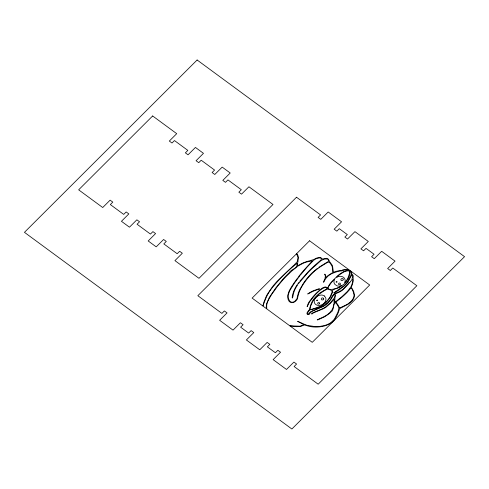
<?xml version="1.0" encoding="UTF-8"?>
<svg xmlns="http://www.w3.org/2000/svg" width="489" height="489" viewBox="0 0 489 489"><rect width="100%" height="100%" fill="white"/><g stroke="black" fill="none" stroke-linecap="round" stroke-linejoin="round"><path stroke-width="0.73" d="M307.159 306.64L307.202 306.389A11.858 10.104 -13.1 0 1 307.294 306.041L307.471 305.466A14.847 12.647 -13.1 0 1 307.673 304.873L307.874 304.366A26.192 22.305 -13.1 0 1 308.889 302.239L313.18 296.536A75.129 63.986 -13.1 0 1 315.625 293.889L319.867 289.885A34.053 29.004 -13.1 0 1 320.429 289.402L322.997 287.642L325.075 286.957A2.384 2.029 -13.1 0 1 325.723 287.006L326.029 287.08A1.571 1.339 -13.1 0 1 326.346 287.208L326.884 287.587A5.654 4.817 -13.1 0 0 327.416 287.954L328.027 287.08M344.867 282.587L344.867 282.501A3.949 3.368 -13.1 0 1 345.014 281.988M309.103 314.109L309.097 314.158A0.917 0.782 -13.1 0 1 309.036 314.427L309.024 314.439M297.862 261.676L297.391 265.344A2.775 2.366 -13.1 0 0 297.599 265.509L298.052 265.521A8.405 7.158 -13.1 0 0 298.253 265.417L303.186 262.837L307.196 261.407A26.485 22.561 -13.1 0 1 309.103 260.943L314.085 259.427A5.44 4.633 -13.1 0 1 314.818 258.938L316.028 258.351A11.216 9.554 -13.1 0 1 317.239 257.886L319.635 257.428L321.041 257.831A4.658 3.967 -13.1 0 1 322.006 258.712L322.569 259.066A14.756 12.567 -13.1 0 1 324.024 258.773C329.103 256.994 328.357 260.374 330.381 262.764A19.939 16.981 -13.1 0 1 331.731 264.506L332.117 265.13A7.757 6.608 -13.1 0 1 332.404 265.716A9.218 7.848 -13.1 0 1 332.581 266.163L333.419 272.318A2.726 2.323 -13.1 0 0 333.834 272.147L334.959 271.719A22.121 18.845 -13.1 0 1 336.933 271.138L341.78 270.368A11.137 9.487 -13.1 0 0 342.789 270.02M297.874 261.621L298.418 258.161A9.181 7.818 -13.1 0 0 297.214 254.201L296.597 253.718L297.923 257.342L297.41 261.474L294.042 265.069M296.939 263.583C298.406 268.186 290.882 269.243 289.042 272.893A102.47 87.274 -13.1 0 0 282.838 279.256L275.869 287.77L269.305 297.391L266.438 304.158L266.248 307.184L266.749 308.748L266.725 306.884A12.341 10.507 -13.1 0 1 266.853 304.384L267.177 303.119A29.927 25.489 -13.1 0 1 267.74 301.536L267.984 300.949A8.551 7.286 -13.1 0 1 268.155 300.588L268.382 300.124A5.886 5.012 -13.1 0 0 268.473 299.904L271.212 295.179A52.592 44.799 -13.1 0 1 271.847 294.201L277.037 286.994M345.008 281.988L345.179 280.613A7.396 6.296 -13.1 0 0 345.038 279.61L344.5 278.351A5.452 4.645 -13.1 0 0 340.772 276.334A5.782 4.927 -13.1 0 0 336.897 277.159M299.885 290.38C303.223 283.265 308.406 276.768 314.268 271.389A19.462 16.577 -13.1 0 1 315.063 270.698L320.399 266.743L327 262.703M296.976 263.461C288.522 269.8 278.253 280.069 271.004 289.305A51.394 43.772 -13.1 0 0 265.894 298.229L262.917 305.9L263.858 302.233L266.077 296.744A80.673 68.711 -13.1 0 1 267.214 294.47L272.532 286.597M351.958 279.146L352.777 276.303L352.172 275.179M299.8 290.6L299.549 291.199A7.83 6.669 -13.1 0 0 299.451 291.444L298.449 294.427A30.703 26.149 -13.1 0 0 298.021 296.108L297.483 298.687A2.647 2.256 -13.1 0 1 297.312 299.072L296.982 299.574A11.877 10.116 -13.1 0 1 295.686 301.077L294.244 302.123A5.104 4.346 -13.1 0 1 292.917 302.575L291.847 302.685A2.384 2.035 -13.1 0 1 291.303 302.612L290.588 302.361A5.513 4.701 -13.1 0 1 289.739 301.878L289.201 301.42A2.488 2.115 -13.1 0 1 288.944 301.077L288.62 300.484A23.539 20.049 -13.1 0 1 288.039 299.189L287.673 295.576L288.956 291.407A26.589 22.647 -13.1 0 1 289.5 290.289L291.199 287.281A57.647 49.096 -13.1 0 1 291.811 286.297L294.733 281.945M341.255 285.747L340.301 285.992A7.396 6.296 -13.1 0 1 339.121 286.12L337.856 286.034A4.413 3.759 -13.1 0 1 336.799 285.717L335.044 284.519A3.979 3.386 -13.1 0 1 334.562 283.907L334.305 283.406A5.275 4.493 -13.1 0 1 333.981 281.236L334.164 280.374A4.499 3.833 -13.1 0 1 334.452 279.671L334.745 279.176L331.964 281.878A26.889 22.904 -13.1 0 0 329.922 284.684C322.936 292.697 338.217 288.657 340.485 286.267A7.06 6.015 -13.1 0 0 340.912 286.004L341.255 285.717M328.308 286.536L328.816 285.619A36.95 31.473 -13.1 0 1 330.454 283.045L337.917 275.521A73.857 62.91 -13.1 0 1 340.387 273.62L344.091 271.377L347.6 270.405A2.72 2.317 -13.1 0 0 348.064 270.356L347.19 270.038A12.641 10.764 -13.1 0 0 346.23 269.904L344.207 270.026A9.688 8.252 -13.1 0 0 342.514 270.582L342.337 270.655A3.894 3.313 -13.1 0 1 341.67 270.9L339.831 271.047A32.231 27.451 -13.1 0 0 337.997 271.34L332.031 273.492A24.56 20.923 -13.1 0 0 328.052 276.083L325.729 278.596A17.745 15.116 -13.1 0 0 324.384 281.022L323.614 282.318L323.84 281.089A23.105 19.676 -13.1 0 1 324.384 279.904L324.72 279.274A2.745 2.341 -13.1 0 0 324.983 278.651L324.996 278.553A5.153 4.389 -13.1 0 1 325.051 277.801L325.179 277.355A5.984 5.098 -13.1 0 0 325.338 276.474L325.258 275.888A6.54 5.568 -13.1 0 0 325.02 275.148L324.678 274.262M309.158 313.969L311.933 311.371L323.37 306.444A22.17 18.882 -13.1 0 0 325.191 305.283L327.642 303.363A9.719 8.276 -13.1 0 0 328.388 302.63L330.393 300.136A43.625 37.158 -13.1 0 0 333.492 295.001A7.72 6.571 -13.1 0 1 333.846 294.384L334.629 294.5A2.029 1.73 -13.1 0 1 334.855 294.879L334.91 295.533A8.38 7.139 -13.1 0 1 334.818 296.267L334.617 296.915A1.608 1.369 -13.1 0 0 334.445 297.514L334.427 297.685A1.314 1.119 -13.1 0 1 334.354 297.935L330.124 302.997L325.222 307.214A11.565 9.853 -13.1 0 1 324.665 307.557L324.476 307.667A32.812 27.946 -13.1 0 1 323.357 308.266A33.869 28.845 -13.1 0 1 322.208 308.84L313.052 312.648A17.5 14.902 -13.1 0 0 312.019 313.394L311.566 313.791L311.89 313.999M347.93 281.908L351.78 274.934A2.61 2.225 -13.1 0 1 352.172 275.179M303.712 324.568L302.984 325.002A17.433 14.847 -13.1 0 1 301.976 325.478L300.429 326.029A5.709 4.866 -13.1 0 1 299.641 326.187L290.001 325.827A1.009 0.862 -13.1 0 0 290.215 325.937L296.462 326.676L299.745 326.579A7.922 6.748 -13.1 0 0 301.34 326.187L303.473 325.222L304.916 324.989L306.016 325.393A35.587 30.306 -13.1 0 0 309.28 326.334L311.138 326.713A28.454 24.236 -13.1 0 0 321.536 326.597A31.919 27.188 -13.1 0 0 323.076 326.31L323.859 326.126A19.829 16.889 -13.1 0 0 326.059 325.472L329.421 324.018A23.551 20.061 -13.1 0 0 330.833 323.15L331.921 322.367A14.083 11.993 -13.1 0 0 332.361 321.958L333.895 320.381A17.72 15.092 -13.1 0 0 335.307 318.541L337.557 314.262A42.586 36.272 -13.1 0 0 338.345 312.367L339.452 309.268A3.704 3.154 -13.1 0 1 339.721 308.681L340.326 308.266A23.588 20.092 -13.1 0 1 340.827 308.015L341.004 307.929A26.638 22.69 -13.1 0 1 341.542 307.679L348.296 304.146L351.921 301.083A13.429 11.436 -13.1 0 0 353.327 299.127L353.614 298.608A9.529 8.117 -13.1 0 0 354.464 295.13L353.822 291.945A27.121 23.099 -13.1 0 0 352.765 289.751L352.172 288.761A4.792 4.083 -13.1 0 1 352.092 288.614L352.062 288.547A3.857 3.282 -13.1 0 0 351.958 288.357L351.634 287.85A5.257 4.48 -13.1 0 1 351.377 287.422L351.291 287.104A23.496 20.012 -13.1 0 0 352.813 282.746C353.773 280.283 352.844 278.18 353.205 275.759A1.754 1.498 -13.1 0 0 353.015 275.344L352.245 274.635A0.905 0.77 -13.1 0 1 352.086 274.433L351.206 271.792A4.095 3.49 -13.1 0 0 350.735 271.224L348.724 270.026A8.674 7.39 -13.1 0 0 346.872 269.549L344.635 269.518A7.671 6.534 -13.1 0 0 342.801 270.038M347.862 282.019L345.589 284.708A44.964 38.295 -13.1 0 1 344.146 286.12L338.694 290.234A75.661 64.444 -13.1 0 1 336.273 291.744L333.822 292.893L344.225 285.484A24.352 20.74 -13.1 0 0 346.359 283.217L347.428 281.829A17.256 14.694 -13.1 0 0 348.131 280.778L351.023 275.069A2.665 2.274 -13.1 0 1 351.322 274.5L351.402 273.724A17.598 14.988 -13.1 0 0 351.31 273.333L351.035 272.514A3.655 3.111 -13.1 0 0 350.735 272.006L349.873 271.212L350.014 273.015A12.818 10.917 -13.1 0 1 349.812 274.629L349.751 274.891A10.257 8.735 -13.1 0 1 349.507 275.729L348.504 277.996A32.677 27.83 -13.1 0 1 347.355 280.038L344.928 283.162A38.497 32.787 -13.1 0 1 343.7 284.39L338.791 287.593A28.124 23.955 -13.1 0 1 336.279 288.583L333.29 289.537L332.544 290.747A11.675 9.945 -13.1 0 1 332.557 292.196L330.735 296.725L326.23 302.44A22.635 19.279 -13.1 0 1 324.439 304.066L322.275 305.68A11.577 9.866 -13.1 0 1 321.279 306.291L320.271 306.811A22.824 19.444 -13.1 0 1 317.838 307.856L309.83 309.928L309.146 310.643A25.11 21.388 -13.1 0 0 308.278 311.762L308.039 312.104A7.243 6.168 -13.1 0 0 307.465 313.137L307.593 314.036A1.424 1.216 -13.1 0 0 308.321 314.079L308.748 313.712A7.671 6.534 -13.1 0 1 310.588 311.75L323.119 306.108A23.319 19.86 -13.1 0 0 324.934 304.983L327.043 303.229A39.976 34.053 -13.1 0 0 328.345 301.927L330.277 299.561A45.758 38.973 -13.1 0 0 330.967 298.486L332.679 295.57L334.69 293.541L338.865 291.866A18.68 15.911 -13.1 0 0 340.943 290.686L342.813 289.366A9.328 7.946 -13.1 0 0 343.357 288.901L345.179 287.086A43.778 37.286 -13.1 0 0 346.456 285.704L349.189 282.483M345.038 282.446L345.723 281.517A26.168 22.286 -13.1 0 0 347.893 278.155L349.488 273.394A12.916 10.996 -13.1 0 0 349.47 272.037L349.348 271.248L348.284 270.827A11.895 10.128 -13.1 0 0 346.719 270.979L345.155 271.419A14.065 11.98 -13.1 0 0 343.639 272.086L340.857 273.846A48.075 40.948 -13.1 0 0 337.612 276.358L336.909 277.171M297.422 285.203L296.664 286.377A39.725 33.833 -13.1 0 0 295.191 289.03L294.317 291.028A29.578 25.19 -13.1 0 0 293.339 294.182C292.19 301.45 291.591 297.11 293.235 292.703A26.779 22.812 -13.1 0 1 293.932 290.704L294.354 289.714A38.82 33.063 -13.1 0 1 295.026 288.314A33.784 28.778 -13.1 0 1 296.536 285.71L298.895 282.385M298.314 283.907L298.516 283.62A9.927 8.454 -13.1 0 1 298.663 283.406L307.813 272.764A189.188 161.138 -13.1 0 1 311.469 269.084L320.955 260.619L323.914 259.201A7.469 6.363 -13.1 0 1 325.099 259.048L325.863 259.023A8.582 7.311 -13.1 0 1 327.025 259.084L328.29 259.427A1.259 1.076 -13.1 0 1 328.59 259.867L328.657 260.099A4.811 4.101 -13.1 0 1 328.706 260.753L328.363 261.395L318.724 267.379M295.081 281.444L297.764 277.789M298.431 276.908L299.109 275.992A5.899 5.024 -13.1 0 1 299.225 275.827L302.135 272.208M299.733 281.285L308.351 271.584A141.205 120.263 -13.1 0 1 314.794 265.368L320.668 260.264M278.119 285.613L282.673 280.154A144.237 122.855 -13.1 0 1 285.986 276.591L292.037 270.808L297.997 266.053A3.172 2.702 -13.1 0 0 298.192 265.949L302.618 263.559A21.198 18.056 -13.1 0 1 303.473 263.161L304.256 262.825A20.85 17.763 -13.1 0 1 306.64 262L312.459 260.79L302.538 271.707M277.776 286.053L277.532 286.365M300.332 275.185L307.037 267.153L313.37 260.606A5.837 4.969 -13.1 0 0 313.969 260.087L315.515 259.066A11.412 9.719 -13.1 0 1 317.178 258.357L319.959 257.88A1.999 1.699 -13.1 0 1 320.515 258.064L321.004 258.394A6.724 5.727 -13.1 0 1 321.591 258.993L320.79 260.172M350.332 281.811C354.06 275.863 352.765 282.624 351.377 285.79A16.119 13.729 -13.1 0 1 350.582 287.336L347.361 291.468L341.86 296.682A93.643 79.756 -13.1 0 1 338.889 299.121L336.096 301.34M272.972 286.041L276.053 282.459A72.464 61.718 -13.1 0 1 277.147 281.261L293.553 265.49M299.806 275.851L294.549 282.948L290.283 289.8A31.51 26.84 -13.1 0 0 289.641 291.041L288.357 294.525L288.119 297.178A8.851 7.537 -13.1 0 0 288.412 298.706L290.063 301.487L291.695 302.233A2.384 2.029 -13.1 0 0 292.288 302.263L293.797 301.854A4.725 4.022 -13.1 0 0 294.824 301.255L296.854 298.889A2.396 2.042 -13.1 0 0 296.988 298.596L298.204 293.528A34.597 29.462 -13.1 0 1 299.733 289.598L303.541 283.082A103.961 88.546 -13.1 0 1 305.197 280.747L306.414 279.127A43.765 37.28 -13.1 0 1 307.703 277.538L309.543 275.472A75.22 64.065 -13.1 0 1 312.178 272.776L317.294 268.406M350.155 282.037L349.342 283.021M348.828 283.632L342.41 290.209A15.923 13.564 -13.1 0 1 340.613 291.401L339.531 292.012A11.119 9.468 -13.1 0 1 338.804 292.373L334.922 293.987M340.161 284.415L339.342 284.708A0.941 0.807 -13.1 0 1 338.541 284.231L338.474 283.944A0.685 0.587 -13.1 0 1 338.535 283.681L339.091 283.137A0.782 0.666 -13.1 0 1 339.58 283.052L339.996 283.192A1.015 0.868 -13.1 0 1 340.307 284.317M324.751 274.188L324.989 274.219A2.286 1.95 -13.1 0 1 325.179 274.445L325.368 274.775A6.98 5.941 -13.1 0 1 325.692 275.57L325.815 276.254A6.216 5.293 -13.1 0 1 325.686 277.251L325.619 277.55A4.169 3.551 -13.1 0 0 325.564 277.862L326.548 276.951A16.388 13.961 -13.1 0 1 328.614 275.124L332.165 272.911L332.679 271.633A48.497 41.302 -13.1 0 0 332.587 268.919L332.019 266.114L330.222 263.29L329.036 262.061L327.22 262.569M335.961 301.45L334.69 302.361A2.194 1.87 -13.1 0 1 334.696 301.957A7.518 6.4 -13.1 0 0 334.702 301.78L334.971 297.832A6.76 5.758 -13.1 0 0 334.996 297.514L335.411 296.022A6.314 5.379 -13.1 0 0 335.399 295.405L334.983 294.121M311.988 313.926L312.599 313.473A9.377 7.983 -13.1 0 1 313.932 312.66L322.978 308.932A4.346 3.698 -13.1 0 1 323.168 308.84L324.672 308.033A38.185 32.525 -13.1 0 0 326.187 307.068L330.13 303.59A78.967 67.256 -13.1 0 0 331.634 302L334.079 299.146L334.06 303.382L332.954 307.972A14.047 11.962 -13.1 0 1 332.178 309.574L330.191 312.165A19.248 16.394 -13.1 0 1 327 314.873A15.196 12.946 -13.1 0 1 326.016 315.509L324.623 316.291A49.597 42.243 -13.1 0 1 322.202 317.514L319.91 318.535M327.19 288.657L326.096 287.563A2.518 2.139 -13.1 0 0 325.209 287.373C318.632 289.708 314.134 296.169 309.892 301.487A29.493 25.116 -13.1 0 0 309.317 302.428L309.06 302.88A15.862 13.515 -13.1 0 0 308.345 304.415L307.184 306.664M326.945 288.797L321.261 292.049A30.275 25.789 -13.1 0 0 315.454 297.055L313.614 299.286A16.675 14.199 -13.1 0 0 312.807 300.497L312.514 301.01A35.122 29.915 -13.1 0 0 312.08 301.817A27.036 23.026 -13.1 0 0 310.839 304.671L310.631 305.27A36.541 31.119 -13.1 0 0 310.368 306.083L309.513 309.335A0.721 0.611 -13.1 0 1 309.311 309.696C308.596 310.882 305.27 313.816 307.85 314.488A3.985 3.392 -13.1 0 1 308.455 314.549L308.895 314.451M319.69 318.639L317.22 319.806L317.636 319.983A4.523 3.857 -13.1 0 0 317.807 319.91L324.751 316.731L329.439 313.535A26.32 22.415 -13.1 0 0 330.65 312.349C334.287 311.285 332.923 302.098 335.637 302.844A6.571 5.599 -13.1 0 1 336.444 303.602M303.724 324.531L303.614 324.458A7.311 6.223 -13.1 0 0 303.064 324.195L297.605 321.316L302.294 323.339A37.347 31.809 -13.1 0 0 307.44 325.405L315.515 326.652A28.912 24.627 -13.1 0 0 319.739 326.438L324.806 325.429A21.009 17.897 -13.1 0 0 327.147 324.617L329.25 323.626A13.05 11.113 -13.1 0 0 331.041 322.465L333.626 320.008A15.642 13.319 -13.1 0 0 334.623 318.736L337.93 312.147L338.944 307.825A51.981 44.273 -13.1 0 0 337.575 305.289L336.444 303.596M324.519 296.034L325.747 297.954A6.161 5.251 -13.1 0 1 325.888 299.861L325.093 301.896A8.863 7.549 -13.1 0 1 324.036 303.211L323.174 303.969A6.907 5.88 -13.1 0 1 320.228 305.283L318.999 305.442A5.122 4.364 -13.1 0 1 317.569 305.307A4.878 4.156 -13.1 0 1 314.366 302.55L314.231 300.937A6.119 5.214 -13.1 0 1 314.69 299.237L316.469 296.945A6.302 5.367 -13.1 0 1 318.107 295.833A7.842 6.681 -13.1 0 1 318.804 295.533L320.851 295.063A5.3 4.511 -13.1 0 1 322.807 295.24L324.152 295.784A2.469 2.103 -13.1 0 1 324.519 296.034M336.084 302.605L335.833 302.11L342.037 297.123A41.865 35.66 -13.1 0 0 343.168 296.157L344.115 295.313A74.56 63.503 -13.1 0 0 346.964 292.569L349.366 289.916A24.902 21.21 -13.1 0 0 349.714 289.451L350.197 288.773A27.58 23.49 -13.1 0 0 350.521 288.296C351.939 286.554 353.914 293.852 354.012 294.995A8.27 7.048 -13.1 0 1 353.871 296.481L353.144 298.504A9.621 8.197 -13.1 0 1 352.331 299.861L351.823 300.509A13.894 11.834 -13.1 0 1 350.069 302.294L347.795 303.962A24.536 20.899 -13.1 0 1 346.579 304.696L339.647 308.021A4.615 3.93 -13.1 0 1 339.519 307.807L337.685 304.488A9.994 8.515 -13.1 0 0 337.483 304.182A8.289 7.06 -13.1 0 0 337.343 303.993A13.246 11.284 -13.1 0 0 336.084 302.612M343.101 279.005L343.29 279.659A1.345 1.149 -13.1 0 1 342.606 280.509L342.538 280.552A0.947 0.807 -13.1 0 1 342.306 280.625L342.141 280.649A1.595 1.357 -13.1 0 1 341.542 280.607L340.882 279.94A1.65 1.406 -13.1 0 1 340.857 279.512L341.273 278.816A1.534 1.308 -13.1 0 1 341.842 278.577L342.19 278.541A1.388 1.18 -13.1 0 1 343.101 279.005M332.074 291.151L332.074 291.438A14.817 12.616 -13.1 0 1 331.982 292.459L330.118 296.811A34.383 29.285 -13.1 0 1 327.422 300.472L321.97 305.338A18.13 15.44 -13.1 0 1 319.983 306.469C311.09 309.372 307.196 312.734 312.557 301.957A22.427 19.102 -13.1 0 1 314.586 298.767L319.03 294.25L323.92 290.906A63.692 54.248 -13.1 0 1 325.9 289.836L327.887 288.95A4.823 4.108 -13.1 0 1 328.162 289.054L330.949 290.228A16.73 14.248 -13.1 0 1 331.554 290.497L332.074 291.151M319.604 303.204L319.488 303.681A0.923 0.782 -13.1 0 1 318.657 304.164L318.003 303.981A0.905 0.77 -13.1 0 1 317.752 303.657L317.722 303.528A1.015 0.868 -13.1 0 1 317.813 303.009L317.887 302.893A0.923 0.789 -13.1 0 1 318.241 302.612L319.201 302.618A2.922 2.488 -13.1 0 1 319.341 302.715L319.604 303.204M319.476 288.938L314.048 290.912A29.866 25.434 -13.1 0 0 310.588 292.569L307.758 294.036A1.394 1.186 -13.1 0 1 307.66 293.883L311.383 291.664A26.143 22.268 -13.1 0 1 313.889 290.521L318.663 288.858L319.476 288.962M323.706 298.907L323.687 299.121A0.678 0.581 -13.1 0 1 323.602 299.329L323.467 299.5A4.578 3.9 -13.1 0 1 323.321 299.653L323.137 299.806A0.617 0.526 -13.1 0 1 322.881 299.928L321.841 299.867A1.174 0.996 -13.1 0 1 321.304 298.865L321.817 298.101A0.746 0.636 -13.1 0 1 322.068 297.972L322.349 297.911A5.092 4.34 -13.1 0 1 322.575 297.88L323.18 298.039A8.771 7.476 -13.1 0 1 323.376 298.18L323.706 298.712A5.483 4.67 -13.1 0 1 323.706 298.907M336.994 281.872L336.756 282.263A0.666 0.568 -13.1 0 1 336.438 282.306L336.175 282.092A1.222 1.039 -13.1 0 1 336.145 281.86L336.383 281.572A1.222 1.039 -13.1 0 1 336.713 281.554L336.994 281.872M316.762 300.332C317.275 301.664 318.033 299.06 316.762 300.332M197.122 59.994L24.45 232.336L291.878 429.006L464.55 256.664L197.122 59.994M152.654 115.966L78.656 189.83L102.721 207.525L110.123 200.142L112.794 202.11L110.331 204.567L123.699 214.402L126.168 211.939L128.839 213.907L121.443 221.297L129.463 227.196L136.865 219.805L139.536 221.774L137.073 224.237L150.441 234.072L152.91 231.609L155.581 233.577L148.185 240.961L156.205 246.859L163.607 239.476L166.278 241.444L163.815 243.901L177.183 253.736L179.652 251.273L182.324 253.241L174.928 260.625L198.992 278.327L272.996 204.469L248.932 186.767L241.529 194.151L238.852 192.189L241.321 189.726L227.953 179.891L225.484 182.354L222.807 180.386L230.209 173.002L222.189 167.104L214.787 174.487L212.11 172.519L214.579 170.062L201.205 160.227L198.742 162.69L196.065 160.722L203.467 153.332L195.447 147.433L188.045 154.824L185.368 152.855L187.837 150.392L174.463 140.557L172 143.02L169.322 141.052L176.725 133.668L152.654 115.966M296.511 197.226L197.837 295.704L221.908 313.406L224.372 310.943L227.049 312.911L219.647 320.295L233.021 330.13L240.417 322.746L243.094 324.708L240.625 327.172L248.65 333.07L251.114 330.613L253.791 332.575L246.389 339.965L259.763 349.794L267.159 342.41L269.836 344.378L267.367 346.842L275.393 352.74L277.856 350.277L280.533 352.245L273.131 359.629L286.505 369.464L293.901 362.08L296.578 364.042L294.109 366.505L318.18 384.207L416.854 285.729L392.783 268.027L390.314 270.49L387.643 268.522L395.045 261.138L381.671 251.303L374.268 258.687L371.597 256.725L374.061 254.262L366.041 248.363L363.571 250.82L360.9 248.858L368.303 241.468L354.928 231.639L347.526 239.023L344.855 237.055L347.318 234.592L339.299 228.693L336.829 231.156L334.158 229.188L341.554 221.804L328.186 211.969L320.784 219.353L318.113 217.391L320.576 214.928L296.511 197.226M309.555 240.777L252.116 298.101L312.263 342.331L369.696 285.008L309.555 240.777"/></g></svg>
